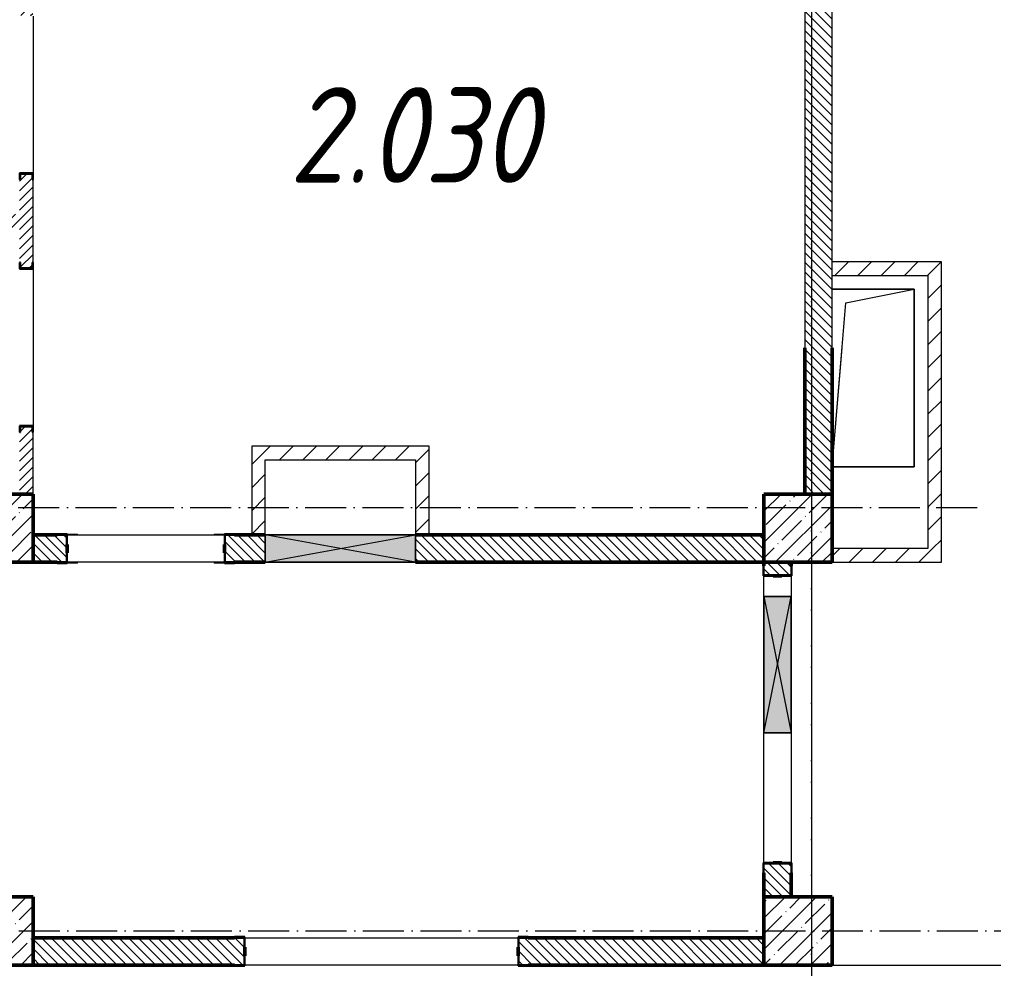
# Model space of a CAD drawing. Header units: millimetres. Extents: x -136833 to 49383, y -8033 to 344618.
# Drawn here: x -48134 to -41003, y 288753 to 295702 of the extents above; entities that cross this region are included whole.
import ezdxf

# ---------------------------------------------------------------- set-up
doc = ezdxf.new("R2010")
doc.units = ezdxf.units.MM
doc.linetypes.add('50_200_ШТРИХ_1Т_ш5_п1_п1_', pattern=[700, 500, -100, 0, -100])
for name, color, linetype, lineweight in [('A-DETL-GENF-OTLN', 7, 'Continuous', 9), ('A-FLOR-____-OTLN', 7, 'Continuous', 9), ('A-GENM-____-MCUT', 7, 'Continuous', 25), ('A-GENM-____-OTLN', 7, 'Continuous', 9), ('A-GENM-____-OTLN-1', 7, 'Continuous', 25), ('A-GLAZ-____-OTLN', 7, 'Continuous', 9), ('A-WALL-____-MCUT', 7, 'Continuous', 13), ('A-WALL-____-MCUT-2', 7, 'Continuous', 50), ('A-WALL-____-PATT-1', 7, 'Continuous', 9), ('A-WALL-FNSH-MCUT-1', 7, 'Continuous', 9), ('I-WALL-____-OTLN', 7, 'Continuous', 9), ('S-COLS-____-MCUT', 7, 'Continuous', 50), ('S-COLS-____-OTLN', 7, 'Continuous', 9), ('S-GRID-____-OTLN-1', 7, '50_200_ШТРИХ_1Т_ш5_п1_п1_', 9), ('Марки помещений', 7, 'Continuous', 9)]:
    doc.layers.add(name, color=color, linetype=linetype, lineweight=lineweight)
doc.styles.add('ISOCPEUR_I_2', font='isocpeui.ttf', dxfattribs={"width": 0.85, "height": 2.3})
pattern_1 = [(45, (-89000, -46181.04), (-114.04925, 114.04925), []), (45, (-88885.95, -46181.04), (-114.04925, 114.04925), [201.613, -40.323, 3.353, -36.97])]
pattern_2 = [(45, (-83150, -46181.04), (-114.04925, 114.04925), []), (45, (-83035.95, -46181.04), (-114.04925, 114.04925), [201.613, -40.323, 3.353, -36.97])]
pattern_3 = [(135, (-131434.413, 245796.486), (-35.35534, -35.35534), [])]
pattern_4 = [(45, (-131434.413, 245796.486), (-35.35534, 35.35534), [])]
pattern_5 = [(45, (-83150, -43231.04), (-114.04925, 114.04925), []), (45, (-83035.95, -43231.04), (-114.04925, 114.04925), [201.613, -40.323, 3.353, -36.97])]
pattern_6 = [(45, (-89000, -43231.04), (-114.04925, 114.04925), []), (45, (-88885.95, -43231.04), (-114.04925, 114.04925), [201.613, -40.323, 3.353, -36.97])]
pattern_7 = [(45, (-131434.41, 245796.49), (-84.85281, 84.85281), [])]
pattern_8 = [(135, (-131434.413, 245796.486), (-35.35534, -35.35534), [])]
pattern_9 = [(45, (-131434.41, 245796.49), (-84.85281, 84.85281), [])]

# ---------------------------------------------------------------- blocks, each defined once
blk = doc.blocks.new('BSC_Колонна _Прямоугольная - 500х500-V53-АР1_План отверстий 2 этажа в осях 1-64_Ю-ЯЯ')
at = {"layer": 'S-COLS-____-OTLN'}
h = blk.add_hatch(dxfattribs=at)
h.set_pattern_fill('FP_63', color=256, style=0, pattern_type=2)
h.set_pattern_definition(pattern_1)
h.paths.add_polyline_path([(-250, -250), (250, -250), (250, 250), (-250, 250)], flags=0)
at = {"layer": 'S-COLS-____-MCUT'}
for p, q in [((250, 250), (-250, 250)), ((-250, 250), (-250, -250)), ((250, -250), (250, 250)), ((-250, -250), (250, -250))]:
    blk.add_line(p, q, dxfattribs=at)
blk = doc.blocks.new('BSC_Колонна _Прямоугольная - 500х500-V54-АР1_План отверстий 2 этажа в осях 1-64_Ю-ЯЯ')
at = {"layer": 'S-COLS-____-OTLN'}
h = blk.add_hatch(dxfattribs=at)
h.set_pattern_fill('FP_64', color=256, style=0, pattern_type=2)
h.set_pattern_definition(pattern_2)
h.paths.add_polyline_path([(-250, -250), (250, -250), (250, 250), (-250, 250)], flags=0)
at = {"layer": 'S-COLS-____-MCUT'}
for p, q in [((250, 250), (-250, 250)), ((-250, 250), (-250, -250)), ((250, -250), (250, 250)), ((-250, -250), (250, -250))]:
    blk.add_line(p, q, dxfattribs=at)
blk = doc.blocks.new('BSC_Колонна _Прямоугольная - 500х500-V121-АР1_План отверстий 2 этажа в осях 1-64_Ю-ЯЯ')
at = {"layer": 'S-COLS-____-OTLN'}
h = blk.add_hatch(dxfattribs=at)
h.set_pattern_fill('FP_134', color=256, style=0, pattern_type=2)
h.set_pattern_definition(pattern_5)
h.paths.add_polyline_path([(-250, -250), (250, -250), (250, 250), (-250, 250)], flags=0)
at = {"layer": 'S-COLS-____-MCUT'}
for p, q in [((250, 250), (-250, 250)), ((-250, 250), (-250, -250)), ((250, -250), (250, 250)), ((-250, -250), (250, -250))]:
    blk.add_line(p, q, dxfattribs=at)
blk = doc.blocks.new('BSC_Колонна _Прямоугольная - 500х500-V122-АР1_План отверстий 2 этажа в осях 1-64_Ю-ЯЯ')
at = {"layer": 'S-COLS-____-OTLN'}
h = blk.add_hatch(dxfattribs=at)
h.set_pattern_fill('FP_135', color=256, style=0, pattern_type=2)
h.set_pattern_definition(pattern_6)
h.paths.add_polyline_path([(-250, -250), (250, -250), (250, 250), (-250, 250)], flags=0)
at = {"layer": 'S-COLS-____-MCUT'}
for p, q in [((250, 250), (-250, 250)), ((-250, 250), (-250, -250)), ((250, -250), (250, 250)), ((-250, -250), (250, -250))]:
    blk.add_line(p, q, dxfattribs=at)
blk = doc.blocks.new('154_Стойка_СКБ_Швеллер - СМ-2180_100-28278414-АР1_План отверстий 2 этажа в осях 1-64_Ю-ЯЯ')
at = {"layer": 'A-GENM-____-MCUT'}
for p, q in [((171, 50), (125, 50)), ((125, 50), (125, -50)), ((129.5, 42.4), (171, 42.4)), ((129.5, -42.4), (129.5, 42.4)), ((171, 42.4), (171, 50)), ((125, -50), (171, -50)), ((171, -42.4), (129.5, -42.4)), ((171, -50), (171, -42.4))]:
    blk.add_line(p, q, dxfattribs=at)
blk = doc.blocks.new('154_Стойка_СКБ_Уголок - СМ-2180_200-28268025-АР1_План отверстий 2 этажа в осях 1-64_Ю-ЯЯ')
at = {"layer": 'A-GENM-____-MCUT'}
for p, q in [((125, 156), (125, 81)), ((200, 156), (125, 156)), ((131, 81), (131, 150)), ((131, 150), (200, 150)), ((200, 150), (200, 156)), ((125, 81), (131, 81)), ((131, 19), (125, 19)), ((125, 19), (125, -56)), ((131, -50), (131, 19)), ((125, -56), (200, -56)), ((200, -50), (131, -50)), ((200, -56), (200, -50))]:
    blk.add_line(p, q, dxfattribs=at)
blk = doc.blocks.new('Фахверк_СКБ_Уголок - 200_3550-28267367-АР1_План отверстий 2 этажа в осях 1-64_Ю-ЯЯ')
at = {"layer": 'A-GENM-____-MCUT'}
for p, q in [((200, 156), (125, 156)), ((125, 156), (125, 81)), ((131, 81), (131, 150)), ((131, 150), (200, 150)), ((200, 150), (200, 156)), ((125, 81), (131, 81)), ((131, 19), (125, 19)), ((125, 19), (125, -56)), ((131, -50), (131, 19)), ((125, -56), (200, -56)), ((200, -50), (131, -50)), ((200, -56), (200, -50))]:
    blk.add_line(p, q, dxfattribs=at)
blk = doc.blocks.new('Фахверк_СКБ_Уголок - 200_3960_зеркало-28268689-АР1_План отверстий 2 этажа в осях 1-64_Ю-ЯЯ')
at = {"layer": 'A-GENM-____-MCUT'}
for p, q in [((200, 156), (125, 156)), ((125, 156), (125, 81)), ((131, 81), (131, 150)), ((131, 150), (200, 150)), ((200, 150), (200, 156)), ((125, 81), (131, 81)), ((131, 19), (125, 19)), ((125, 19), (125, -56)), ((131, -50), (131, 19)), ((125, -56), (200, -56)), ((200, -50), (131, -50)), ((200, -56), (200, -50))]:
    blk.add_line(p, q, dxfattribs=at)
blk = doc.blocks.new('Фахверк_СКБ_Уголок - 200_3960-28268576-АР1_План отверстий 2 этажа в осях 1-64_Ю-ЯЯ')
at = {"layer": 'A-GENM-____-MCUT'}
for p, q in [((200, 156), (125, 156)), ((125, 156), (125, 81)), ((131, 81), (131, 150)), ((131, 150), (200, 150)), ((200, 150), (200, 156)), ((125, 81), (131, 81)), ((131, 19), (125, 19)), ((125, 19), (125, -56)), ((131, -50), (131, 19)), ((125, -56), (200, -56)), ((200, -50), (131, -50)), ((200, -56), (200, -50))]:
    blk.add_line(p, q, dxfattribs=at)
blk = doc.blocks.new('AR_Отверстие прямоугольное _в плите_ - AR_Отверстие прямоугольное _в плите_-V180-АР1_План отверстий 2 этажа в осях 1-64_Ю-ЯЯ')
at = {"layer": 'A-GENM-____-OTLN'}
for p, q in [((300, 650), (-300, 650)), ((-200, 550), (300, 650)), ((300, -650), (300, 650)), ((-300, -650), (-200, 550)), ((-300, -650), (300, -650))]:
    blk.add_line(p, q, dxfattribs=at)
blk = doc.blocks.new('AR_Отверстие прямоугольное _в стене__БезПР - AR_Отверстие прямоугольное _в стене__БезПР-36789323-АР1_План отверстий 2 этажа в осях 1-64_Ю-ЯЯ')
at = {"layer": 'A-GLAZ-____-OTLN'}
blk.add_hatch(color=256, dxfattribs=at).paths.add_polyline_path([(-500, -100), (500, -100), (500, 100), (-500, 100)], flags=0)
at = {"layer": 'A-DETL-GENF-OTLN'}
for p, q in [((-500, -100), (-500, 100)), ((-500, 100), (500, 100)), ((500, 100), (-500, -100)), ((-500, 100), (500, -100)), ((500, 100), (-500, 100)), ((-500, 100), (-500, -100)), ((500, 100), (500, -100)), ((500, -100), (500, 100)), ((500, -100), (-500, -100)), ((-500, -100), (500, -100))]:
    blk.add_line(p, q, dxfattribs=at)
at = {"layer": 'A-GLAZ-____-OTLN'}
blk.add_line((500, 100), (-500, 100), dxfattribs=at)
blk = doc.blocks.new('AR_Отверстие прямоугольное _в стене__БезПР - AR_Отверстие прямоугольное _в стене__БезПР-36789527-АР1_План отверстий 2 этажа в осях 1-64_Ю-ЯЯ')
at = {"layer": 'A-GLAZ-____-OTLN'}
blk.add_hatch(color=256, dxfattribs=at).paths.add_polyline_path([(-550, 100), (-550, -100), (550, -100), (550, 100)], flags=0)
at = {"layer": 'A-DETL-GENF-OTLN'}
for p, q in [((-550, -100), (-550, 100)), ((-550, 100), (550, 100)), ((550, 100), (-550, -100)), ((-550, 100), (550, -100)), ((550, 100), (-550, 100)), ((-550, 100), (-550, -100)), ((550, 100), (550, -100)), ((550, -100), (550, 100)), ((550, -100), (-550, -100)), ((-550, -100), (550, -100))]:
    blk.add_line(p, q, dxfattribs=at)
at = {"layer": 'A-GLAZ-____-OTLN'}
blk.add_line((550, 100), (-550, 100), dxfattribs=at)
blk = doc.blocks.new('BSC_Колонна _Прямоугольная - 500х500-V80-АР1_План отверстий 2 этажа в осях 1-64_А-ГГ')
at = {"layer": 'S-COLS-____-OTLN'}
h = blk.add_hatch(dxfattribs=at)
h.set_pattern_fill('FP_109', color=256, style=0, pattern_type=2)
h.set_pattern_definition(pattern_1)
h.paths.add_polyline_path([(-250, -250), (250, -250), (250, 250), (-250, 250)], flags=0)
at = {"layer": 'S-COLS-____-MCUT'}
for p, q in [((250, 250), (-250, 250)), ((-250, 250), (-250, -250)), ((250, -250), (250, 250)), ((-250, -250), (250, -250))]:
    blk.add_line(p, q, dxfattribs=at)
blk = doc.blocks.new('BSC_Колонна _Прямоугольная - 500х500-V81-АР1_План отверстий 2 этажа в осях 1-64_А-ГГ')
at = {"layer": 'S-COLS-____-OTLN'}
h = blk.add_hatch(dxfattribs=at)
h.set_pattern_fill('FP_110', color=256, style=0, pattern_type=2)
h.set_pattern_definition(pattern_2)
h.paths.add_polyline_path([(-250, -250), (250, -250), (250, 250), (-250, 250)], flags=0)
at = {"layer": 'S-COLS-____-MCUT'}
for p, q in [((250, 250), (-250, 250)), ((-250, 250), (-250, -250)), ((250, -250), (250, 250)), ((-250, -250), (250, -250))]:
    blk.add_line(p, q, dxfattribs=at)
blk = doc.blocks.new('BSC_Колонна _Прямоугольная - 500х500-V125-АР1_План отверстий 2 этажа в осях 1-64_А-ГГ')
at = {"layer": 'S-COLS-____-OTLN'}
h = blk.add_hatch(dxfattribs=at)
h.set_pattern_fill('FP_155', color=256, style=0, pattern_type=2)
h.set_pattern_definition(pattern_5)
h.paths.add_polyline_path([(-250, -250), (250, -250), (250, 250), (-250, 250)], flags=0)
at = {"layer": 'S-COLS-____-MCUT'}
for p, q in [((250, 250), (-250, 250)), ((-250, 250), (-250, -250)), ((250, -250), (250, 250)), ((-250, -250), (250, -250))]:
    blk.add_line(p, q, dxfattribs=at)
blk = doc.blocks.new('BSC_Колонна _Прямоугольная - 500х500-V126-АР1_План отверстий 2 этажа в осях 1-64_А-ГГ')
at = {"layer": 'S-COLS-____-OTLN'}
h = blk.add_hatch(dxfattribs=at)
h.set_pattern_fill('FP_156', color=256, style=0, pattern_type=2)
h.set_pattern_definition(pattern_6)
h.paths.add_polyline_path([(-250, -250), (250, -250), (250, 250), (-250, 250)], flags=0)
at = {"layer": 'S-COLS-____-MCUT'}
for p, q in [((250, 250), (-250, 250)), ((-250, 250), (-250, -250)), ((250, -250), (250, 250)), ((-250, -250), (250, -250))]:
    blk.add_line(p, q, dxfattribs=at)
blk = doc.blocks.new('154_Стойка_СКБ_Швеллер - СМ-2180_100-28278414-АР1_План отверстий 2 этажа в осях 1-64_А-ГГ')
at = {"layer": 'A-GENM-____-MCUT'}
for p, q in [((171, 50), (125, 50)), ((125, 50), (125, -50)), ((129.5, 42.4), (171, 42.4)), ((129.5, -42.4), (129.5, 42.4)), ((171, 42.4), (171, 50)), ((125, -50), (171, -50)), ((171, -42.4), (129.5, -42.4)), ((171, -50), (171, -42.4))]:
    blk.add_line(p, q, dxfattribs=at)
blk = doc.blocks.new('154_Стойка_СКБ_Уголок - СМ-2180_200-28268025-АР1_План отверстий 2 этажа в осях 1-64_А-ГГ')
at = {"layer": 'A-GENM-____-MCUT'}
for p, q in [((125, 156), (125, 81)), ((200, 156), (125, 156)), ((131, 81), (131, 150)), ((131, 150), (200, 150)), ((200, 150), (200, 156)), ((125, 81), (131, 81)), ((131, 19), (125, 19)), ((125, 19), (125, -56)), ((131, -50), (131, 19)), ((125, -56), (200, -56)), ((200, -50), (131, -50)), ((200, -56), (200, -50))]:
    blk.add_line(p, q, dxfattribs=at)
blk = doc.blocks.new('Стойка_Влож_Уголок_Опорный - Уголок-28213941-АР1_План отверстий 2 этажа в осях 1-64_А-ГГ')
at = {"layer": 'A-GENM-____-OTLN'}
for p, q in [((-212, -6), (-212, 0)), ((0, 0), (0, -6)), ((-212, -75), (-212, -6)), ((-212, -6), (-206, -6)), ((-6, -6), (0, -6)), ((0, -6), (0, -75)), ((-212, -75), (-206, -75)), ((-6, -75), (0, -75))]:
    blk.add_line(p, q, dxfattribs=at)
blk = doc.blocks.new('Фахверк_СКБ_Уголок - 200_3550-28267367-АР1_План отверстий 2 этажа в осях 1-64_А-ГГ')
at = {"layer": 'A-GENM-____-MCUT'}
for p, q in [((200, 156), (125, 156)), ((125, 156), (125, 81)), ((131, 81), (131, 150)), ((131, 150), (200, 150)), ((200, 150), (200, 156)), ((125, 81), (131, 81)), ((131, 19), (125, 19)), ((125, 19), (125, -56)), ((131, -50), (131, 19)), ((125, -56), (200, -56)), ((200, -50), (131, -50)), ((200, -56), (200, -50))]:
    blk.add_line(p, q, dxfattribs=at)
blk = doc.blocks.new('Фахверк_СКБ_Уголок - 200_3960_зеркало-28268689-АР1_План отверстий 2 этажа в осях 1-64_А-ГГ')
at = {"layer": 'A-GENM-____-MCUT'}
for p, q in [((200, 156), (125, 156)), ((125, 156), (125, 81)), ((131, 81), (131, 150)), ((131, 150), (200, 150)), ((200, 150), (200, 156)), ((125, 81), (131, 81)), ((131, 19), (125, 19)), ((125, 19), (125, -56)), ((131, -50), (131, 19)), ((125, -56), (200, -56)), ((200, -50), (131, -50)), ((200, -56), (200, -50))]:
    blk.add_line(p, q, dxfattribs=at)
blk = doc.blocks.new('Фахверк_СКБ_Уголок - 200_3960-28268576-АР1_План отверстий 2 этажа в осях 1-64_А-ГГ')
at = {"layer": 'A-GENM-____-MCUT'}
for p, q in [((200, 156), (125, 156)), ((125, 156), (125, 81)), ((131, 81), (131, 150)), ((131, 150), (200, 150)), ((200, 150), (200, 156)), ((125, 81), (131, 81)), ((131, 19), (125, 19)), ((125, 19), (125, -56)), ((131, -50), (131, 19)), ((125, -56), (200, -56)), ((200, -50), (131, -50)), ((200, -56), (200, -50))]:
    blk.add_line(p, q, dxfattribs=at)
blk = doc.blocks.new('AR_Отверстие прямоугольное _в плите_ - AR_Отверстие прямоугольное _в плите_-30552544-АР1_План отверстий 2 этажа в осях 1-64_А-ГГ')
at = {"layer": 'A-GENM-____-OTLN'}
for p, q in [((-300, -650), (-227.5, 220.1)), ((300, -650), (300, 220.1)), ((-300, -650), (300, -650))]:
    blk.add_line(p, q, dxfattribs=at)
blk = doc.blocks.new('AR_Отверстие прямоугольное _в стене__БезПР - AR_Отверстие прямоугольное _в стене__БезПР-36789323-АР1_План отверстий 2 этажа в осях 1-64_А-ГГ')
at = {"layer": 'A-GLAZ-____-OTLN'}
blk.add_hatch(color=256, dxfattribs=at).paths.add_polyline_path([(-500, -100), (500, -100), (500, 100), (-500, 100)], flags=0)
at = {"layer": 'A-DETL-GENF-OTLN'}
for p, q in [((-500, -100), (-500, 100)), ((-500, 100), (500, 100)), ((500, 100), (-500, -100)), ((-500, 100), (500, -100)), ((500, 100), (-500, 100)), ((-500, 100), (-500, -100)), ((500, 100), (500, -100)), ((500, -100), (500, 100)), ((500, -100), (-500, -100)), ((-500, -100), (500, -100))]:
    blk.add_line(p, q, dxfattribs=at)
at = {"layer": 'A-GLAZ-____-OTLN'}
blk.add_line((500, 100), (-500, 100), dxfattribs=at)
blk = doc.blocks.new('AR_Отверстие прямоугольное _в стене__БезПР - AR_Отверстие прямоугольное _в стене__БезПР-36789527-АР1_План отверстий 2 этажа в осях 1-64_А-ГГ')
at = {"layer": 'A-GLAZ-____-OTLN'}
blk.add_hatch(color=256, dxfattribs=at).paths.add_polyline_path([(-550, 100), (-550, -100), (550, -100), (550, 100)], flags=0)
at = {"layer": 'A-DETL-GENF-OTLN'}
for p, q in [((-550, -100), (-550, 100)), ((-550, 100), (550, 100)), ((550, 100), (-550, -100)), ((-550, 100), (550, -100)), ((550, 100), (-550, 100)), ((-550, 100), (-550, -100)), ((550, 100), (550, -100)), ((550, -100), (550, 100)), ((550, -100), (-550, -100)), ((-550, -100), (550, -100))]:
    blk.add_line(p, q, dxfattribs=at)
at = {"layer": 'A-GLAZ-____-OTLN'}
blk.add_line((550, 100), (-550, 100), dxfattribs=at)
blk = doc.blocks.new('3эт')
at = {"layer": 'S-GRID-____-OTLN-1', "color": 251, "ltscale": 0.6, "true_color": 0x636466}
for p, q in [((372870.7, 4029.4), (372870.7, -46882.4)), ((372870.7, -36982.5), (372870.7, -91346.1)), ((351097.5, -40532.4), (374089.5, -40532.4)), ((358243, -43632.4), (387705.3, -43632.4)), ((358243, -43632.4), (387705.3, -43632.4))]:
    blk.add_line(p, q, dxfattribs=at)

msp = doc.modelspace()

# ---------------------------------------------------------------- hatches: boundary and pattern name
at = {"layer": 'A-WALL-____-PATT-1'}
h = msp.add_hatch(dxfattribs=at)
h.set_pattern_fill('FP_5', color=256, style=0, pattern_type=2)
h.set_pattern_definition(pattern_4)
h.paths.add_polyline_path([(-48126.8, 292227.5), (-48034.4, 292227.5), (-48034.4, 292681.5), (-48042, 292681.5), (-48042, 292723), (-48126.8, 292723), (-48126.8, 292681.5), (-48134.4, 292681.5), (-48134.4, 292227.5)], flags=0)
h.paths.add_polyline_path([(-48126.8, 293882), (-48042, 293882), (-48042, 293923.5), (-48034.4, 293923.5), (-48034.4, 294531.5), (-48042, 294531.5), (-48042, 294573), (-48126.8, 294573), (-48126.8, 294531.5), (-48134.4, 294531.5), (-48134.4, 293923.5), (-48126.8, 293923.5)], flags=0)
h.paths.add_polyline_path([(-48037.4, 295730.5), (-48037.3, 295777.5), (-48034.4, 295777.5), (-48034.4, 297477.5), (-48134.4, 297477.5), (-48134.4, 295777.5), (-48131.4, 295777.5), (-48131.4, 295730.5)], flags=0)
h = msp.add_hatch(dxfattribs=at)
h.set_pattern_fill('FP_6', color=256, style=0, pattern_type=2)
h.set_pattern_definition(pattern_3)
h.paths.add_polyline_path([(-42184.4, 292227.5), (-42184.4, 297477.5), (-42384.4, 297477.5), (-42384.4, 292227.5)], flags=0)
h = msp.add_hatch(dxfattribs=at)
h.set_pattern_fill('FP_5', color=256, style=0, pattern_type=2)
h.set_pattern_definition(pattern_4)
h.paths.add_polyline_path([(-48134.4, 294177.5), (-48134.4, 294277.5), (-50874.4, 294277.5), (-50874.4, 294177.5), (-48377.1, 294177.5)], flags=0)
h = msp.add_hatch(dxfattribs=at)
h.set_pattern_fill('FP_4', color=256, style=0, pattern_type=2)
h.set_pattern_definition(pattern_7)
h.paths.add_polyline_path([(-41484.4, 293827.5), (-41484.4, 293927.5), (-42184.4, 293927.5), (-42184.4, 293827.5)], flags=0)
h = msp.add_hatch(dxfattribs=at)
h.set_pattern_fill('FP_4', color=256, style=0, pattern_type=2)
h.set_pattern_definition(pattern_7)
h.paths.add_polyline_path([(-41484.4, 291827.5), (-41384.4, 291827.5), (-41384.4, 293927.5), (-41484.4, 293927.5), (-41484.4, 293334.6)], flags=0)
h = msp.add_hatch(dxfattribs=at)
h.set_pattern_fill('FP_6', color=256, style=0, pattern_type=2)
h.set_pattern_definition(pattern_8)
h.paths.add_polyline_path([(-42184.4, 292227.5), (-42184.4, 293297.7), (-42384.4, 293297.7), (-42384.4, 292227.5)], flags=0)
h = msp.add_hatch(dxfattribs=at)
h.set_pattern_fill('FP_4', color=256, style=0, pattern_type=2)
h.set_pattern_definition(pattern_9)
h.paths.add_polyline_path([(-41384.4, 291827.5), (-41384.4, 293297.7), (-41484.4, 293297.7), (-41484.4, 291827.5)], flags=0)
h = msp.add_hatch(dxfattribs=at)
h.set_pattern_fill('FP_5', color=256, style=0, pattern_type=2)
h.set_pattern_definition([(45, (-131434.413, 245796.486), (-35.35534, 35.35534), [])])
h.paths.add_polyline_path([(-48034.4, 292227.5), (-48034.4, 292681.5), (-48042, 292681.5), (-48042, 292723), (-48126.8, 292723), (-48126.8, 292681.5), (-48134.4, 292681.5), (-48134.4, 292227.5), (-48042, 292227.5)], flags=0)
h = msp.add_hatch(dxfattribs=at)
h.set_pattern_fill('FP_4', color=256, style=0, pattern_type=2)
h.set_pattern_definition(pattern_7)
h.paths.add_polyline_path([(-46434.4, 292477.5), (-45134.4, 292477.5), (-45134.4, 292577.5), (-46434.4, 292577.5)], flags=0)
h = msp.add_hatch(dxfattribs=at)
h.set_pattern_fill('FP_4', color=256, style=0, pattern_type=2)
h.set_pattern_definition(pattern_9)
h.paths.add_polyline_path([(-46434.4, 292477.5), (-45134.4, 292477.5), (-45134.4, 292577.5), (-46434.4, 292577.5)], flags=0)
h = msp.add_hatch(dxfattribs=at)
h.set_pattern_fill('FP_4', color=256, style=0, pattern_type=2)
h.set_pattern_definition(pattern_7)
h.paths.add_polyline_path([(-46334.4, 291927.5), (-46334.4, 292477.5), (-46434.4, 292477.5), (-46434.4, 291927.5)], flags=0)
h = msp.add_hatch(dxfattribs=at)
h.set_pattern_fill('FP_4', color=256, style=0, pattern_type=2)
h.set_pattern_definition(pattern_9)
h.paths.add_polyline_path([(-46334.4, 291927.5), (-46334.4, 292477.5), (-46434.4, 292477.5), (-46434.4, 291927.5)], flags=0)
h = msp.add_hatch(dxfattribs=at)
h.set_pattern_fill('FP_4', color=256, style=0, pattern_type=2)
h.set_pattern_definition(pattern_7)
h.paths.add_polyline_path([(-45234.4, 291927.5), (-45134.4, 291927.5), (-45134.4, 292477.5), (-45234.4, 292477.5)], flags=0)
h = msp.add_hatch(dxfattribs=at)
h.set_pattern_fill('FP_4', color=256, style=0, pattern_type=2)
h.set_pattern_definition(pattern_9)
h.paths.add_polyline_path([(-45234.4, 291927.5), (-45134.4, 291927.5), (-45134.4, 292477.5), (-45234.4, 292477.5)], flags=0)
h = msp.add_hatch(dxfattribs=at)
h.set_pattern_fill('FP_6', color=256, style=0, pattern_type=2)
h.set_pattern_definition(pattern_3)
h.paths.add_polyline_path([(-42684.4, 291727.5), (-42684.4, 291927.5), (-45234.4, 291927.5), (-45234.4, 291727.5), (-43074.6, 291727.5)], flags=0)
h.paths.add_polyline_path([(-47859.4, 291727.5), (-47790.4, 291727.5), (-47790.4, 291796.5), (-47784.4, 291796.5), (-47784.4, 291858.5), (-47790.4, 291858.5), (-47790.4, 291927.5), (-48034.4, 291927.5), (-48034.4, 291727.5), (-47990.4, 291727.5)], flags=0)
h.paths.add_polyline_path([(-46559.4, 291727.5), (-46334.4, 291727.5), (-46334.4, 291927.5), (-46628.4, 291927.5), (-46628.4, 291858.5), (-46634.4, 291858.5), (-46634.4, 291796.5), (-46628.4, 291796.5), (-46628.4, 291727.5), (-46609.6, 291727.5)], flags=0)
h = msp.add_hatch(dxfattribs=at)
h.set_pattern_fill('FP_6', color=256, style=0, pattern_type=2)
h.set_pattern_definition(pattern_8)
h.paths.add_polyline_path([(-42684.4, 291727.5), (-42684.4, 291927.5), (-45234.4, 291927.5), (-45234.4, 291727.5), (-43074.9, 291727.5)], flags=0)
h.paths.add_polyline_path([(-46334.4, 291727.5), (-46334.4, 291927.5), (-46628.4, 291927.5), (-46628.4, 291858.5), (-46634.4, 291858.5), (-46634.4, 291796.5), (-46628.4, 291796.5), (-46628.4, 291727.5), (-46559.4, 291727.5)], flags=0)
h.paths.add_polyline_path([(-47859.4, 291727.5), (-47790.4, 291727.5), (-47790.4, 291796.5), (-47784.4, 291796.5), (-47784.4, 291858.5), (-47790.4, 291858.5), (-47790.4, 291927.5), (-48034.4, 291927.5), (-48034.4, 291727.5)], flags=0)
h = msp.add_hatch(dxfattribs=at)
h.set_pattern_fill('FP_4', color=256, style=0, pattern_type=2)
h.set_pattern_definition(pattern_7)
h.paths.add_polyline_path([(-42184.4, 291727.5), (-41384.4, 291727.5), (-41384.4, 291827.5), (-42184.4, 291827.5)], flags=0)
h = msp.add_hatch(dxfattribs=at)
h.set_pattern_fill('FP_4', color=256, style=0, pattern_type=2)
h.set_pattern_definition(pattern_9)
h.paths.add_polyline_path([(-42184.4, 291727.5), (-41384.4, 291727.5), (-41384.4, 291827.5), (-42184.4, 291827.5)], flags=0)
h = msp.add_hatch(dxfattribs=at)
h.set_pattern_fill('FP_6', color=256, style=0, pattern_type=2)
h.set_pattern_definition(pattern_3)
h.paths.add_polyline_path([(-42684.4, 289277.5), (-42484.4, 289277.5), (-42484.4, 289521.5), (-42553.4, 289521.5), (-42553.4, 289527.5), (-42615.4, 289527.5), (-42615.4, 289521.5), (-42684.4, 289521.5), (-42684.4, 289452.5)], flags=0)
h.paths.add_polyline_path([(-42615.4, 291627.5), (-42553.4, 291627.5), (-42553.4, 291633.5), (-42484.4, 291633.5), (-42484.4, 291727.5), (-42684.4, 291727.5), (-42684.4, 291633.5), (-42615.4, 291633.5)], flags=0)
h = msp.add_hatch(dxfattribs=at)
h.set_pattern_fill('FP_6', color=256, style=0, pattern_type=2)
h.set_pattern_definition(pattern_8)
h.paths.add_polyline_path([(-42484.4, 289277.5), (-42484.4, 289521.5), (-42553.4, 289521.5), (-42553.4, 289527.5), (-42615.4, 289527.5), (-42615.4, 289521.5), (-42684.4, 289521.5), (-42684.4, 289277.5)], flags=0)
h.paths.add_polyline_path([(-42553.4, 291627.5), (-42553.4, 291633.5), (-42484.4, 291633.5), (-42484.4, 291727.5), (-42684.4, 291727.5), (-42684.4, 291633.5), (-42615.4, 291633.5), (-42615.4, 291627.5)], flags=0)
h = msp.add_hatch(dxfattribs=at)
h.set_pattern_fill('FP_6', color=256, style=0, pattern_type=2)
h.set_pattern_definition(pattern_3)
h.paths.add_polyline_path([(-43074.6, 288777.5), (-42684.4, 288777.5), (-42684.4, 288977.5), (-44478.4, 288977.5), (-44478.4, 288908.5), (-44484.4, 288908.5), (-44484.4, 288846.5), (-44478.4, 288846.5), (-44478.4, 288777.5), (-44409.4, 288777.5)], flags=0)
h.paths.add_polyline_path([(-46490.4, 288777.5), (-46490.4, 288846.5), (-46484.4, 288846.5), (-46484.4, 288908.5), (-46490.4, 288908.5), (-46490.4, 288977.5), (-48034.4, 288977.5), (-48034.4, 288777.5), (-46559.4, 288777.5)], flags=0)
h = msp.add_hatch(dxfattribs=at)
h.set_pattern_fill('FP_6', color=256, style=0, pattern_type=2)
h.set_pattern_definition(pattern_8)
h.paths.add_polyline_path([(-43074.9, 288777.5), (-42684.4, 288777.5), (-42684.4, 288977.5), (-44478.4, 288977.5), (-44478.4, 288908.5), (-44484.4, 288908.5), (-44484.4, 288846.5), (-44478.4, 288846.5), (-44478.4, 288777.5), (-44409.4, 288777.5)], flags=0)
h.paths.add_polyline_path([(-46609.8, 288777.5), (-46490.4, 288777.5), (-46490.4, 288846.5), (-46484.4, 288846.5), (-46484.4, 288908.5), (-46490.4, 288908.5), (-46490.4, 288977.5), (-48034.4, 288977.5), (-48034.4, 288777.5)], flags=0)

# ---------------------------------------------------------------- linework, layer by layer
at = {"layer": 'A-FLOR-____-OTLN'}
for p, q in [((-42184.4, 293727.5), (-41584.4, 293727.5)), ((-41584.4, 293727.5), (-41584.4, 292427.5)), ((-41584.4, 293297.7), (-41584.4, 292427.5)), ((-41584.4, 292427.5), (-42184.4, 292427.5)), ((-41584.4, 292427.5), (-42184.4, 292427.5)), ((-42184.4, 288777.5), (-38734.4, 288777.5)), ((-42184.4, 288777.5), (-38734.4, 288777.5))]:
    msp.add_line(p, q, dxfattribs=at)
at = {"layer": 'A-WALL-____-MCUT'}
for p, q in [((-42384.4, 297477.5), (-42384.4, 292227.5)), ((-42184.4, 292227.5), (-42184.4, 297477.5)), ((-47859.4, 291927.5), (-48034.4, 291927.5)), ((-46334.4, 291927.5), (-46559.4, 291927.5)), ((-42684.4, 291927.5), (-45234.4, 291927.5)), ((-47784.4, 291796.5), (-47784.4, 291858.5)), ((-46634.4, 291858.5), (-46634.4, 291796.5)), ((-48034.4, 291727.5), (-47859.4, 291727.5)), ((-46559.4, 291727.5), (-46334.4, 291727.5)), ((-45234.4, 291727.5), (-42684.4, 291727.5)), ((-42684.4, 291727.5), (-42684.4, 291702.5)), ((-42484.4, 291702.5), (-42484.4, 291727.5)), ((-42615.4, 291627.5), (-42553.4, 291627.5)), ((-42553.4, 289527.5), (-42615.4, 289527.5)), ((-42684.4, 289452.5), (-42684.4, 289277.5)), ((-42484.4, 289277.5), (-42484.4, 289452.5)), ((-46559.4, 288977.5), (-48034.4, 288977.5)), ((-42684.4, 288977.5), (-44409.4, 288977.5)), ((-46484.4, 288846.5), (-46484.4, 288908.5)), ((-44484.4, 288908.5), (-44484.4, 288846.5)), ((-48034.4, 288777.5), (-46559.4, 288777.5)), ((-44409.4, 288777.5), (-42684.4, 288777.5))]:
    msp.add_line(p, q, dxfattribs=at)
at = {"layer": 'A-WALL-____-MCUT-2'}
for p, q in [((-42384.4, 293297.7), (-42384.4, 292227.5)), ((-42184.4, 292227.5), (-42184.4, 293297.7)), ((-47859.4, 291927.5), (-48034.4, 291927.5)), ((-46334.4, 291927.5), (-46559.4, 291927.5)), ((-42684.4, 291927.5), (-45234.4, 291927.5)), ((-47784.4, 291796.5), (-47784.4, 291858.5)), ((-46634.4, 291858.5), (-46634.4, 291796.5)), ((-48034.4, 291727.5), (-47859.4, 291727.5)), ((-46559.4, 291727.5), (-46334.4, 291727.5)), ((-45234.4, 291727.5), (-42684.4, 291727.5)), ((-42684.4, 291727.5), (-42684.4, 291702.5)), ((-42484.4, 291702.5), (-42484.4, 291727.5)), ((-42615.4, 291627.5), (-42553.4, 291627.5)), ((-42553.4, 289527.5), (-42615.4, 289527.5)), ((-42684.4, 289452.5), (-42684.4, 289277.5)), ((-42484.4, 289277.5), (-42484.4, 289452.5)), ((-46559.4, 288977.5), (-48034.4, 288977.5)), ((-42684.4, 288977.5), (-44409.4, 288977.5)), ((-46484.4, 288846.5), (-46484.4, 288908.5)), ((-44484.4, 288908.5), (-44484.4, 288846.5)), ((-48034.4, 288777.5), (-46559.4, 288777.5)), ((-44409.4, 288777.5), (-42684.4, 288777.5))]:
    msp.add_line(p, q, dxfattribs=at)
at = {"layer": 'A-WALL-FNSH-MCUT-1'}
for p, q in [((-48034.4, 293923.5), (-48034.4, 294531.5)), ((-41384.4, 293927.5), (-42184.4, 293927.5)), ((-41384.4, 291727.5), (-41384.4, 293927.5)), ((-42184.4, 293827.5), (-41484.4, 293827.5)), ((-41484.4, 293827.5), (-41484.4, 291827.5)), ((-41484.4, 293297.7), (-41484.4, 291827.5)), ((-41384.4, 291727.5), (-41384.4, 293297.7)), ((-48034.4, 292227.5), (-48034.4, 292681.5)), ((-48034.4, 292227.5), (-48034.4, 292681.5)), ((-45134.4, 292577.5), (-46434.4, 292577.5)), ((-46434.4, 292577.5), (-46434.4, 291927.5)), ((-45134.4, 292577.5), (-46434.4, 292577.5)), ((-46434.4, 292577.5), (-46434.4, 291927.5)), ((-45134.4, 291927.5), (-45134.4, 292577.5)), ((-45134.4, 291927.5), (-45134.4, 292577.5)), ((-46334.4, 292477.5), (-45234.4, 292477.5)), ((-46334.4, 291927.5), (-46334.4, 292477.5)), ((-46334.4, 292477.5), (-45234.4, 292477.5)), ((-46334.4, 291927.5), (-46334.4, 292477.5)), ((-45234.4, 292477.5), (-45234.4, 291927.5)), ((-45234.4, 292477.5), (-45234.4, 291927.5)), ((-41484.4, 291827.5), (-42184.4, 291827.5)), ((-41484.4, 291827.5), (-42184.4, 291827.5)), ((-42184.4, 291727.5), (-41384.4, 291727.5)), ((-42184.4, 291727.5), (-41384.4, 291727.5))]:
    msp.add_line(p, q, dxfattribs=at)
at = {"layer": 'I-WALL-____-OTLN'}
for p, q in [((-48034.4, 295727.5), (-48034.4, 294577.5)), ((-48034.4, 293877.5), (-48034.4, 292727.5)), ((-48034.4, 293297.7), (-48034.4, 292727.5)), ((-47784.4, 291927.5), (-46634.4, 291927.5)), ((-47784.4, 291927.5), (-46634.4, 291927.5)), ((-46634.4, 291727.5), (-47784.4, 291727.5)), ((-46634.4, 291727.5), (-47784.4, 291727.5)), ((-42684.4, 291477.5), (-42684.4, 291627.5)), ((-42684.4, 291477.5), (-42684.4, 291627.5)), ((-42484.4, 291627.5), (-42484.4, 291477.5)), ((-42484.4, 291627.5), (-42484.4, 291477.5)), ((-42684.4, 289527.5), (-42684.4, 290477.5)), ((-42684.4, 289527.5), (-42684.4, 290477.5)), ((-42484.4, 290477.5), (-42484.4, 289527.5)), ((-42484.4, 290477.5), (-42484.4, 289527.5)), ((-46484.4, 288977.5), (-44484.4, 288977.5)), ((-46484.4, 288977.5), (-44484.4, 288977.5)), ((-44484.4, 288777.5), (-46484.4, 288777.5)), ((-44484.4, 288777.5), (-46484.4, 288777.5))]:
    msp.add_line(p, q, dxfattribs=at)

# ---------------------------------------------------------------- block references
msp.add_blockref('3эт', (-415205.1, 332659.9))
at = {"layer": 'A-GENM-____-OTLN'}
for name in ['AR_Отверстие прямоугольное _в плите_ - AR_Отверстие прямоугольное _в плите_-V180-АР1_План отверстий 2 этажа в осях 1-64_Ю-ЯЯ', 'AR_Отверстие прямоугольное _в плите_ - AR_Отверстие прямоугольное _в плите_-30552544-АР1_План отверстий 2 этажа в осях 1-64_А-ГГ']:
    msp.add_blockref(name, (-41884.4, 293077.5), dxfattribs=at)
for p, rotation in [((-47784.4, 291933.5), 89.99999999999955), ((-46634.4, 291721.5), 269.9999999999995)]:
    msp.add_blockref('Стойка_Влож_Уголок_Опорный - Уголок-28213941-АР1_План отверстий 2 этажа в осях 1-64_А-ГГ', p, dxfattribs=dict(at, rotation=rotation))
at = {"layer": 'A-GENM-____-OTLN-1'}
for name, p, rotation in [('154_Стойка_СКБ_Швеллер - СМ-2180_100-28278414-АР1_План отверстий 2 этажа в осях 1-64_Ю-ЯЯ', (-48084.4, 294702.5), 270), ('154_Стойка_СКБ_Швеллер - СМ-2180_100-28278414-АР1_План отверстий 2 этажа в осях 1-64_Ю-ЯЯ', (-48084.4, 293752.5), 90), ('154_Стойка_СКБ_Швеллер - СМ-2180_100-28278414-АР1_План отверстий 2 этажа в осях 1-64_Ю-ЯЯ', (-48084.4, 292852.5), 270), ('154_Стойка_СКБ_Швеллер - СМ-2180_100-28278414-АР1_План отверстий 2 этажа в осях 1-64_А-ГГ', (-48084.4, 292852.5), 270), ('154_Стойка_СКБ_Уголок - СМ-2180_200-28268025-АР1_План отверстий 2 этажа в осях 1-64_Ю-ЯЯ', (-47659.4, 291877.5), 180), ('154_Стойка_СКБ_Уголок - СМ-2180_200-28268025-АР1_План отверстий 2 этажа в осях 1-64_А-ГГ', (-47659.4, 291877.5), 180), ('Фахверк_СКБ_Уголок - 200_3960_зеркало-28268689-АР1_План отверстий 2 этажа в осях 1-64_Ю-ЯЯ', (-42534.4, 291502.5), 90), ('Фахверк_СКБ_Уголок - 200_3960_зеркало-28268689-АР1_План отверстий 2 этажа в осях 1-64_А-ГГ', (-42534.4, 291502.5), 90), ('Фахверк_СКБ_Уголок - 200_3960-28268576-АР1_План отверстий 2 этажа в осях 1-64_Ю-ЯЯ', (-42634.4, 289652.5), 270), ('Фахверк_СКБ_Уголок - 200_3960-28268576-АР1_План отверстий 2 этажа в осях 1-64_А-ГГ', (-42634.4, 289652.5), 270), ('Фахверк_СКБ_Уголок - 200_3550-28267367-АР1_План отверстий 2 этажа в осях 1-64_Ю-ЯЯ', (-46359.4, 288927.5), 180), ('Фахверк_СКБ_Уголок - 200_3550-28267367-АР1_План отверстий 2 этажа в осях 1-64_А-ГГ', (-46359.4, 288927.5), 180)]:
    msp.add_blockref(name, p, dxfattribs=dict(at, rotation=rotation))
for name, p in [('154_Стойка_СКБ_Уголок - СМ-2180_200-28268025-АР1_План отверстий 2 этажа в осях 1-64_Ю-ЯЯ', (-46759.4, 291777.5)), ('154_Стойка_СКБ_Уголок - СМ-2180_200-28268025-АР1_План отверстий 2 этажа в осях 1-64_А-ГГ', (-46759.4, 291777.5)), ('154_Стойка_СКБ_Уголок - СМ-2180_200-28268025-АР1_План отверстий 2 этажа в осях 1-64_Ю-ЯЯ', (-44609.4, 288827.5)), ('154_Стойка_СКБ_Уголок - СМ-2180_200-28268025-АР1_План отверстий 2 этажа в осях 1-64_А-ГГ', (-44609.4, 288827.5))]:
    msp.add_blockref(name, p, dxfattribs=at)
at = {"layer": 'A-GLAZ-____-OTLN'}
for name, p, rotation in [('AR_Отверстие прямоугольное _в стене__БезПР - AR_Отверстие прямоугольное _в стене__БезПР-36789527-АР1_План отверстий 2 этажа в осях 1-64_Ю-ЯЯ', (-45784.4, 291827.5), 180), ('AR_Отверстие прямоугольное _в стене__БезПР - AR_Отверстие прямоугольное _в стене__БезПР-36789527-АР1_План отверстий 2 этажа в осях 1-64_А-ГГ', (-45784.4, 291827.5), 180), ('AR_Отверстие прямоугольное _в стене__БезПР - AR_Отверстие прямоугольное _в стене__БезПР-36789323-АР1_План отверстий 2 этажа в осях 1-64_Ю-ЯЯ', (-42584.4, 290977.5), 90), ('AR_Отверстие прямоугольное _в стене__БезПР - AR_Отверстие прямоугольное _в стене__БезПР-36789323-АР1_План отверстий 2 этажа в осях 1-64_А-ГГ', (-42584.4, 290977.5), 90)]:
    msp.add_blockref(name, p, dxfattribs=dict(at, rotation=rotation))
at = {"layer": 'S-COLS-____-OTLN'}
for name, p in [('BSC_Колонна _Прямоугольная - 500х500-V54-АР1_План отверстий 2 этажа в осях 1-64_Ю-ЯЯ', (-48284.4, 291977.5)), ('BSC_Колонна _Прямоугольная - 500х500-V81-АР1_План отверстий 2 этажа в осях 1-64_А-ГГ', (-48284.4, 291977.5)), ('BSC_Колонна _Прямоугольная - 500х500-V53-АР1_План отверстий 2 этажа в осях 1-64_Ю-ЯЯ', (-42434.4, 291977.5)), ('BSC_Колонна _Прямоугольная - 500х500-V80-АР1_План отверстий 2 этажа в осях 1-64_А-ГГ', (-42434.4, 291977.5)), ('BSC_Колонна _Прямоугольная - 500х500-V121-АР1_План отверстий 2 этажа в осях 1-64_Ю-ЯЯ', (-48284.4, 289027.5)), ('BSC_Колонна _Прямоугольная - 500х500-V125-АР1_План отверстий 2 этажа в осях 1-64_А-ГГ', (-48284.4, 289027.5)), ('BSC_Колонна _Прямоугольная - 500х500-V122-АР1_План отверстий 2 этажа в осях 1-64_Ю-ЯЯ', (-42434.4, 289027.5)), ('BSC_Колонна _Прямоугольная - 500х500-V126-АР1_План отверстий 2 этажа в осях 1-64_А-ГГ', (-42434.4, 289027.5))]:
    msp.add_blockref(name, p, dxfattribs=at)

# ---------------------------------------------------------------- texts
at = {"layer": 'Марки помещений', "insert": (-46160.3, 295206.8), "char_height": 700, "width": 785.654, "attachment_point": 1, "style": 'ISOCPEUR_I_2'}
msp.add_mtext('2.030', dxfattribs=at)

doc.saveas('drawing.dxf')
